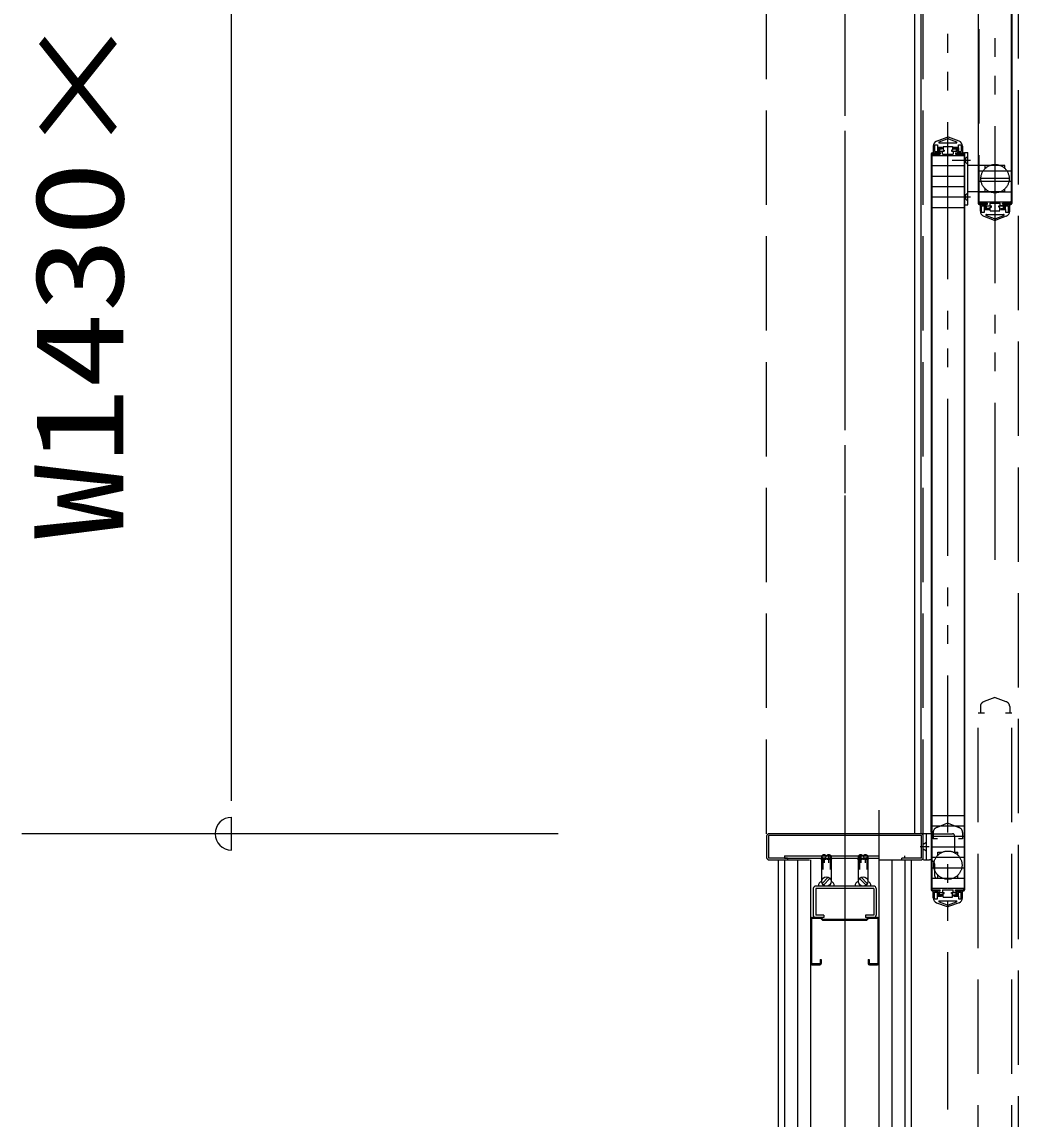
# Model space of a CAD drawing. Units: millimetres at full size. Extents: x -12803 to 120774, y -9413 to 101127.
# Drawn here: x 100289 to 101240, y 12549 to 13596 of the extents above; entities that cross this region are included whole.
import ezdxf
from ezdxf.enums import TextEntityAlignment as Align

# ---------------------------------------------------------------- set-up
doc = ezdxf.new("R2010")
doc.units = ezdxf.units.MM
doc.header["$LTSCALE"] = 30
for name, pattern in [('CHAIN2', [12, 9, -1, 1, -1]), ('DASHED3', [4, 3, -1]), ('DOUBLE_CHAIN1', [8.8, 5, -1, 0.6, -0.6, 0.6, -1])]:
    doc.linetypes.add(name, pattern=pattern)
doc.layers.add('0-0_NoName', color=7, linetype='Continuous')
for name, color, linetype, lineweight in [('1-3_AIHO15-壁開口寸法・コメント', 7, 'Continuous', 15), ('2-2_間仕切り芯', 7, 'DOUBLE_CHAIN1', 15), ('2-3_間仕切り', 7, 'Continuous', 15), ('2-A_建具', 7, 'Continuous', 15), ('3-2_AIHO08-壁芯', 7, 'CHAIN2', 15)]:
    doc.layers.add(name, color=color, linetype=linetype, lineweight=lineweight)
doc.styles.add('ＭＳ ゴシック', font='')
doc.styles.get('ＭＳ ゴシック').set_extended_font_data('MS Gothic')

# ---------------------------------------------------------------- blocks, each defined once
blk = doc.blocks.new('グループ部品-729')
at = {"layer": '1-3_AIHO15-壁開口寸法・コメント'}
for p, q in [((100488.91, 12852.66), (100488.91, 12883.91)), ((100488.91, 12805.79), (100488.91, 12837.04))]:
    blk.add_line(p, q, dxfattribs=at)
blk.add_arc((100488.91, 12821.41), 15.62, 90, 270, dxfattribs=at)
blk = doc.blocks.new('グループ部品-731')
at = {"layer": '1-3_AIHO15-壁開口寸法・コメント'}
for p, q in [((100488.91, 12883.91), (100488.91, 14188.91)), ((100800.86, 12821.41), (100288.91, 12821.41))]:
    blk.add_line(p, q, dxfattribs=at)
blk.add_blockref('グループ部品-729', (0, 0), dxfattribs=at)
at = {"layer": '1-3_AIHO15-壁開口寸法・コメント', "style": 'ＭＳ ゴシック', "width": 1.25}
blk.add_text('W1430×H2200', height=84.92, rotation=90, dxfattribs=at).set_placement((100411.28, 13102.05), align=Align.BOTTOM_LEFT)
blk = doc.blocks.new('グループ部品-732')
at = {"layer": '2-2_間仕切り芯'}
blk.add_line((101074.36, 20799.98), (101074.36, 11296.44), dxfattribs=at)
at = {"layer": '2-3_間仕切り'}
for p, q in [((101106.86, 12843.96), (101106.86, 11843.91)), ((101010.86, 12796.41), (101010.86, 11933.91)), ((101016.86, 12796.41), (101016.86, 11921.41)), ((101029.36, 12796.41), (101029.36, 11908.91)), ((101041.86, 12796.41), (101041.86, 11908.91)), ((101119.36, 12796.41), (101119.36, 12096.41)), ((101131.86, 12796.41), (101131.86, 12096.41)), ((101137.86, 12796.41), (101137.86, 12096.41))]:
    blk.add_line(p, q, dxfattribs=at)
at = {"layer": '2-A_建具', "linetype": 'DOUBLE_CHAIN1'}
for p, q in [((101217.86, 13082.56), (101217.86, 14301.41)), ((101172.86, 12558.41), (101172.86, 13771.7))]:
    blk.add_line(p, q, dxfattribs=at)
at = {"layer": '2-A_建具', "linetype": 'DASHED3'}
for p, q in [((100999.86, 12821.41), (100999.86, 14253.81)), ((101149.36, 12821.41), (101149.36, 14251.41)), ((101239.86, 14250.91), (101239.86, 12106.41)), ((101202.46, 13828.91), (101202.46, 13422.41)), ((101177.06, 13463.91), (101194.51, 13463.91)), ((101190.06, 13465.91), (101188.86, 13465.91)), ((101192.06, 13467.91), (101190.06, 13465.91)), ((101190.06, 13461.91), (101190.06, 13465.91)), ((101227.36, 13458.91), (101192.06, 13458.91)), ((101208.36, 13456), (101208.36, 13458.91)), ((101224.16, 13458.35), (101224.16, 13458.91)), ((101227.36, 13456), (101227.36, 13458.91)), ((101231.36, 13446.41), (101204.36, 13446.41)), ((101190.06, 13430.91), (101188.86, 13430.91)), ((101192.06, 13432.91), (101190.06, 13430.91)), ((101227.36, 13433.91), (101192.06, 13433.91)), ((101208.36, 13433.91), (101208.36, 13436.82)), ((101224.16, 13433.91), (101224.16, 13434.47)), ((101227.36, 13433.91), (101227.36, 13436.82)), ((101177.06, 13428.91), (101194.51, 13428.91)), ((101192.06, 13424.91), (101190.06, 13426.91)), ((101217.58, 12951.41), (101207.5, 12947.44)), ((101218.13, 12951.41), (101228.21, 12947.44)), ((101203.86, 12942.63), (101203.86, 12936.41)), ((101231.86, 12942.63), (101231.86, 12936.41)), ((101207.86, 12936.41), (101201.86, 12936.41)), ((101201.86, 12112.31), (101201.86, 12936.41)), ((101233.86, 12936.41), (101227.86, 12936.41)), ((101233.86, 12112.31), (101233.86, 12936.41)), ((101172.58, 12831.41), (101162.5, 12827.44)), ((101172.58, 12831.41), (101173.13, 12831.41)), ((101173.13, 12831.41), (101183.21, 12827.44)), ((101152.56, 12813.16), (101149.36, 12811.01)), ((101156.86, 12821.41), (101177.16, 12821.41)), ((101158.86, 12822.63), (101158.86, 12816.41)), ((101162.86, 12816.41), (101158.86, 12816.41)), ((101179.16, 12819.41), (101179.16, 12803.91)), ((101186.86, 12816.41), (101182.86, 12816.41)), ((101186.86, 12822.63), (101186.86, 12816.41)), ((101154.9, 12808.91), (101146.45, 12808.91)), ((101152.56, 12804.91), (101149.36, 12806.81)), ((101163.36, 12801), (101163.36, 12803.91)), ((101163.36, 12803.91), (101167.76, 12803.91)), ((101177.96, 12803.91), (101182.36, 12803.91)), ((101182.36, 12801), (101182.36, 12803.91)), ((101016.86, 12800.31), (101016.86, 12798.01)), ((101016.86, 12800.31), (101131.86, 12800.31)), ((101016.86, 12798.01), (101131.86, 12798.01)), ((101131.86, 12798.01), (101131.86, 12800.31)), ((101160.36, 12780.91), (101160.36, 12791.41)), ((101163.36, 12778.91), (101163.36, 12781.82)), ((101182.36, 12778.91), (101182.36, 12781.82)), ((101162.36, 12778.91), (101167.76, 12778.91)), ((101177.96, 12778.91), (101182.36, 12778.91))]:
    blk.add_line(p, q, dxfattribs=at)
at = {"layer": '2-A_建具'}
for p, q in [((101141.36, 12821.41), (101141.36, 14251.41)), ((101147.36, 12821.41), (101147.36, 14251.41)), ((101201.86, 14245.11), (101201.86, 13422.71)), ((101233.26, 14245.41), (101233.26, 13422.41)), ((101233.86, 14245.11), (101233.86, 13422.71)), ((101162.14, 13482.21), (101172.17, 13485.89)), ((101164.5, 13481.48), (101172.17, 13484.29)), ((101183.58, 13482.21), (101173.54, 13485.89)), ((101173.54, 13484.29), (101181.22, 13481.48)), ((101158.86, 13477.52), (101158.86, 13471.31)), ((101160.06, 13478.51), (101160.06, 13472.21)), ((101160.06, 13478.51), (101162.86, 13478.51)), ((101160.06, 13472.21), (101162.86, 13472.21)), ((101162.86, 13478.51), (101162.86, 13476.01)), ((101167.36, 13476.01), (101162.86, 13476.01)), ((101162.86, 13475.91), (101162.86, 13472.24)), ((101162.86, 13475.91), (101166.86, 13475.91)), ((101162.86, 13472.21), (101162.86, 13471.01)), ((101163.86, 13474.91), (101166.86, 13474.91)), ((101163.86, 13474.91), (101163.86, 13472.41)), ((101163.86, 13472.41), (101167.86, 13472.41)), ((101164.67, 13480.51), (101181.04, 13480.51)), ((101164.86, 13474.31), (101164.86, 13473.01)), ((101167.36, 13474.81), (101165.36, 13474.81)), ((101165.36, 13472.51), (101169.36, 13472.51)), ((101166.86, 13475.91), (101166.86, 13474.91)), ((101167.36, 13476.01), (101167.36, 13474.81)), ((101167.86, 13469.91), (101167.86, 13472.41)), ((101168.36, 13477.01), (101168.36, 13473.51)), ((101168.36, 13477.01), (101177.36, 13477.01)), ((101168.36, 13473.51), (101169.36, 13473.51)), ((101169.36, 13473.51), (101169.36, 13472.51)), ((101176.36, 13473.51), (101176.36, 13472.51)), ((101177.36, 13473.51), (101176.36, 13473.51)), ((101176.36, 13472.51), (101180.36, 13472.51)), ((101177.36, 13477.01), (101177.36, 13473.51)), ((101177.86, 13472.41), (101177.86, 13469.91)), ((101181.86, 13472.41), (101177.86, 13472.41)), ((101178.36, 13476.01), (101178.36, 13474.81)), ((101182.86, 13476.01), (101178.36, 13476.01)), ((101178.36, 13474.81), (101180.36, 13474.81)), ((101178.86, 13475.91), (101182.86, 13475.91)), ((101180.86, 13474.31), (101180.86, 13473.01)), ((101181.86, 13474.91), (101181.86, 13472.41)), ((101182.86, 13476.01), (101182.86, 13478.51)), ((101182.86, 13478.51), (101185.66, 13478.51)), ((101182.86, 13475.91), (101182.86, 13472.24)), ((101182.86, 13472.21), (101185.66, 13472.21)), ((101182.86, 13472.21), (101182.86, 13471.01)), ((101185.66, 13478.51), (101185.66, 13472.21)), ((101186.86, 13477.52), (101186.86, 13471.31)), ((101156.86, 13470.11), (101156.86, 12767.71)), ((101157.46, 13470.41), (101164.36, 13470.41)), ((101157.46, 13470.41), (101157.46, 12767.41)), ((101157.61, 13469.41), (101157.61, 13468.91)), ((101157.76, 13471.01), (101164.36, 13471.01)), ((101158.11, 13469.91), (101165.61, 13469.91)), ((101158.11, 13468.41), (101172.56, 13468.41)), ((101163.68, 13471.26), (101165.61, 13470.91)), ((101164.36, 13471.01), (101164.36, 13470.41)), ((101165.61, 13470.91), (101165.61, 13469.91)), ((101167.86, 13469.91), (101177.86, 13469.91)), ((101172.86, 13468.71), (101172.56, 13468.41)), ((101173.16, 13468.41), (101172.86, 13468.71)), ((101173.16, 13468.41), (101187.61, 13468.41)), ((101180.11, 13470.91), (101182.04, 13471.26)), ((101180.11, 13470.91), (101180.11, 13469.91)), ((101180.11, 13469.91), (101187.61, 13469.91)), ((101181.36, 13471.01), (101181.36, 13470.41)), ((101181.36, 13471.01), (101187.96, 13471.01)), ((101181.36, 13470.41), (101188.26, 13470.41)), ((101188.11, 13469.41), (101188.11, 13468.91)), ((101188.26, 13470.41), (101188.26, 12767.41)), ((101188.86, 13471.41), (101188.86, 13421.41)), ((101188.86, 13471.41), (101192.06, 13471.41)), ((101188.86, 13470.11), (101188.86, 12767.71)), ((101192.06, 13421.41), (101192.06, 13471.41)), ((101157.46, 13458.91), (101188.26, 13458.91)), ((101202.46, 13453.91), (101233.26, 13453.91)), ((101157.46, 13448.91), (101188.26, 13448.91)), ((101202.46, 13443.91), (101233.26, 13443.91)), ((101157.46, 13438.91), (101188.26, 13438.91)), ((101190.06, 13426.91), (101190.06, 13430.91)), ((101202.46, 13433.91), (101233.26, 13433.91)), ((101157.46, 13428.91), (101188.26, 13428.91)), ((101190.06, 13426.91), (101188.86, 13426.91)), ((101188.86, 13421.41), (101192.06, 13421.41)), ((101202.46, 13422.41), (101209.36, 13422.41)), ((101202.61, 13423.41), (101202.61, 13423.91)), ((101202.76, 13421.81), (101209.36, 13421.81)), ((101203.11, 13424.41), (101217.56, 13424.41)), ((101203.11, 13422.91), (101210.61, 13422.91)), ((101203.86, 13415.3), (101203.86, 13421.51)), ((101205.06, 13420.61), (101207.86, 13420.61)), ((101205.06, 13414.31), (101205.06, 13420.61)), ((101207.86, 13420.61), (101207.86, 13421.81)), ((101207.86, 13416.91), (101207.86, 13420.58)), ((101208.68, 13421.56), (101210.61, 13421.91)), ((101208.86, 13417.91), (101208.86, 13420.41)), ((101208.86, 13420.41), (101212.86, 13420.41)), ((101209.36, 13421.81), (101209.36, 13422.41)), ((101209.86, 13418.51), (101209.86, 13419.81)), ((101210.36, 13420.31), (101214.36, 13420.31)), ((101210.61, 13421.91), (101210.61, 13422.91)), ((101212.86, 13422.91), (101212.86, 13420.41)), ((101212.86, 13422.91), (101222.86, 13422.91)), ((101214.36, 13419.31), (101214.36, 13420.31)), ((101217.86, 13424.11), (101217.56, 13424.41)), ((101218.16, 13424.41), (101217.86, 13424.11)), ((101218.16, 13424.41), (101232.61, 13424.41)), ((101221.36, 13419.31), (101221.36, 13420.31)), ((101221.36, 13420.31), (101225.36, 13420.31)), ((101222.86, 13420.41), (101222.86, 13422.91)), ((101226.86, 13420.41), (101222.86, 13420.41)), ((101225.11, 13421.91), (101225.11, 13422.91)), ((101225.11, 13422.91), (101232.61, 13422.91)), ((101225.11, 13421.91), (101227.04, 13421.56)), ((101225.86, 13418.51), (101225.86, 13419.81)), ((101226.36, 13421.81), (101232.96, 13421.81)), ((101226.86, 13417.91), (101226.86, 13420.41)), ((101227.86, 13420.61), (101227.86, 13421.81)), ((101227.86, 13420.61), (101230.66, 13420.61)), ((101227.86, 13416.91), (101227.86, 13420.58)), ((101230.66, 13414.31), (101230.66, 13420.61)), ((101231.86, 13415.3), (101231.86, 13421.51)), ((101233.11, 13423.41), (101233.11, 13423.91)), ((101157.46, 13418.91), (101188.26, 13418.91)), ((101205.06, 13414.31), (101207.86, 13414.31)), ((101207.14, 13410.61), (101217.17, 13406.93)), ((101207.86, 13416.91), (101211.86, 13416.91)), ((101212.36, 13416.81), (101207.86, 13416.81)), ((101207.86, 13414.31), (101207.86, 13416.81)), ((101208.86, 13417.91), (101211.86, 13417.91)), ((101209.5, 13411.34), (101217.17, 13408.53)), ((101209.67, 13412.31), (101226.04, 13412.31)), ((101212.36, 13418.01), (101210.36, 13418.01)), ((101211.86, 13416.91), (101211.86, 13417.91)), ((101212.36, 13416.81), (101212.36, 13418.01)), ((101213.36, 13415.81), (101213.36, 13419.31)), ((101213.36, 13419.31), (101214.36, 13419.31)), ((101213.36, 13415.81), (101222.36, 13415.81)), ((101218.54, 13408.53), (101226.22, 13411.34)), ((101228.58, 13410.61), (101218.54, 13406.93)), ((101222.36, 13419.31), (101221.36, 13419.31)), ((101222.36, 13415.81), (101222.36, 13419.31)), ((101223.36, 13416.81), (101223.36, 13418.01)), ((101223.36, 13418.01), (101225.36, 13418.01)), ((101227.86, 13416.81), (101223.36, 13416.81)), ((101223.86, 13416.91), (101227.86, 13416.91)), ((101227.86, 13416.81), (101227.86, 13414.31)), ((101227.86, 13414.31), (101230.66, 13414.31)), ((101217.58, 12951.41), (101218.13, 12951.41)), ((101156.86, 12823.01), (101156.86, 12872.41)), ((101188.86, 12823.01), (101188.86, 12872.41)), ((101157.46, 12838.91), (101188.26, 12838.91)), ((101157.46, 12828.91), (101188.26, 12828.91)), ((100999.86, 12819.01), (100999.86, 12798.81)), ((101147.76, 12819.81), (101001.46, 12819.81)), ((101001.46, 12819.81), (101001.46, 12798.01)), ((101146.96, 12821.41), (101002.26, 12821.41)), ((101156.86, 12821.41), (101090.86, 12821.41)), ((101147.76, 12798.01), (101147.76, 12819.81)), ((101149.36, 12796.61), (101149.36, 12821.41)), ((101149.36, 12798.81), (101149.36, 12819.01)), ((101152.56, 12796.41), (101152.56, 12821.41)), ((101157.46, 12818.91), (101188.26, 12818.91)), ((101157.46, 12808.91), (101188.26, 12808.91)), ((101019.86, 12798.01), (101001.46, 12798.01)), ((101002.26, 12796.41), (101040.86, 12796.41)), ((101019.86, 12798.01), (101019.86, 12796.41)), ((101052.36, 12799.91), (101052.36, 12775.91)), ((101053.36, 12798.76), (101053.36, 12787.21)), ((101054.86, 12798.42), (101054.86, 12793.65)), ((101058.86, 12801.4), (101058.86, 12793.65)), ((101060.36, 12801.07), (101060.36, 12787.21)), ((101061.36, 12799.91), (101061.36, 12775.91)), ((101087.36, 12799.91), (101087.36, 12775.91)), ((101088.36, 12801.07), (101088.36, 12787.21)), ((101089.86, 12801.4), (101089.86, 12793.65)), ((101093.86, 12798.42), (101093.86, 12793.65)), ((101095.36, 12798.76), (101095.36, 12787.21)), ((101096.36, 12799.91), (101096.36, 12775.91)), ((101107.86, 12796.41), (101146.96, 12796.41)), ((101128.86, 12796.41), (101128.86, 12798.01)), ((101147.76, 12798.01), (101128.86, 12798.01)), ((101149.56, 12796.41), (101155.36, 12796.41)), ((101157.46, 12798.91), (101188.26, 12798.91)), ((101157.46, 12788.91), (101188.26, 12788.91)), ((101101.96, 12771.41), (101046.76, 12771.41)), ((101052.76, 12774.04), (101058.72, 12780.01)), ((101053.99, 12772.44), (101060.32, 12778.78)), ((101094.72, 12772.44), (101088.39, 12778.78)), ((101095.95, 12774.04), (101089.99, 12780.01)), ((101157.46, 12778.91), (101188.26, 12778.91)), ((101044.36, 12769.01), (101044.36, 12743.81)), ((101046.66, 12769.11), (101046.66, 12743.71)), ((101102.06, 12769.11), (101046.66, 12769.11)), ((101102.06, 12769.11), (101102.06, 12743.71)), ((101104.36, 12769.01), (101104.36, 12743.81)), ((101157.46, 12767.41), (101164.36, 12767.41)), ((101157.61, 12768.41), (101157.61, 12768.91)), ((101157.76, 12766.81), (101164.36, 12766.81)), ((101158.11, 12769.41), (101172.56, 12769.41)), ((101158.11, 12767.91), (101165.61, 12767.91)), ((101158.86, 12760.3), (101158.86, 12766.51)), ((101160.06, 12765.61), (101162.86, 12765.61)), ((101160.06, 12759.31), (101160.06, 12765.61)), ((101162.86, 12765.61), (101162.86, 12766.81)), ((101162.86, 12761.91), (101162.86, 12765.58)), ((101162.86, 12761.91), (101166.86, 12761.91)), ((101167.36, 12761.81), (101162.86, 12761.81)), ((101162.86, 12759.31), (101162.86, 12761.81)), ((101163.68, 12766.56), (101165.61, 12766.91)), ((101163.86, 12762.91), (101163.86, 12765.41)), ((101163.86, 12765.41), (101167.86, 12765.41)), ((101163.86, 12762.91), (101166.86, 12762.91)), ((101164.36, 12766.81), (101164.36, 12767.41)), ((101164.86, 12763.51), (101164.86, 12764.81)), ((101165.36, 12765.31), (101169.36, 12765.31)), ((101167.36, 12763.01), (101165.36, 12763.01)), ((101165.61, 12766.91), (101165.61, 12767.91)), ((101166.86, 12761.91), (101166.86, 12762.91)), ((101167.36, 12761.81), (101167.36, 12763.01)), ((101167.86, 12767.91), (101167.86, 12765.41)), ((101167.86, 12767.91), (101177.86, 12767.91)), ((101168.36, 12760.81), (101168.36, 12764.31)), ((101168.36, 12764.31), (101169.36, 12764.31)), ((101168.36, 12760.81), (101177.36, 12760.81)), ((101169.36, 12764.31), (101169.36, 12765.31)), ((101172.86, 12769.11), (101172.56, 12769.41)), ((101173.16, 12769.41), (101172.86, 12769.11)), ((101173.16, 12769.41), (101187.61, 12769.41)), ((101176.36, 12764.31), (101176.36, 12765.31)), ((101176.36, 12765.31), (101180.36, 12765.31)), ((101177.36, 12764.31), (101176.36, 12764.31)), ((101177.36, 12760.81), (101177.36, 12764.31)), ((101177.86, 12765.41), (101177.86, 12767.91)), ((101181.86, 12765.41), (101177.86, 12765.41)), ((101178.36, 12761.81), (101178.36, 12763.01)), ((101178.36, 12763.01), (101180.36, 12763.01)), ((101182.86, 12761.81), (101178.36, 12761.81)), ((101178.86, 12761.91), (101182.86, 12761.91)), ((101180.11, 12766.91), (101180.11, 12767.91)), ((101180.11, 12767.91), (101187.61, 12767.91)), ((101180.11, 12766.91), (101182.04, 12766.56)), ((101180.86, 12763.51), (101180.86, 12764.81)), ((101181.36, 12766.81), (101187.96, 12766.81)), ((101181.86, 12762.91), (101181.86, 12765.41)), ((101182.86, 12765.61), (101182.86, 12766.81)), ((101182.86, 12765.61), (101185.66, 12765.61)), ((101182.86, 12761.91), (101182.86, 12765.58)), ((101182.86, 12761.81), (101182.86, 12759.31)), ((101185.66, 12759.31), (101185.66, 12765.61)), ((101186.86, 12760.3), (101186.86, 12766.51)), ((101188.11, 12768.41), (101188.11, 12768.91)), ((101160.06, 12759.31), (101162.86, 12759.31)), ((101162.14, 12755.61), (101172.17, 12751.93)), ((101164.5, 12756.34), (101172.17, 12753.53)), ((101164.67, 12757.31), (101181.04, 12757.31)), ((101173.54, 12753.53), (101181.22, 12756.34)), ((101183.58, 12755.61), (101173.54, 12751.93)), ((101182.86, 12759.31), (101185.66, 12759.31)), ((101041.86, 12740.21), (101041.86, 12697.61)), ((101042.66, 12740.61), (101042.66, 12697.21)), ((101051.52, 12740.61), (101042.66, 12740.61)), ((101054.36, 12741.41), (101043.06, 12741.41)), ((101054.36, 12743.71), (101046.66, 12743.71)), ((101051.52, 12740.61), (101053.52, 12738.61)), ((101052.21, 12741.06), (101053.86, 12739.41)), ((101094.86, 12739.41), (101053.86, 12739.41)), ((101054.36, 12743.71), (101054.36, 12741.41)), ((101094.36, 12743.71), (101094.36, 12741.41)), ((101102.06, 12743.71), (101094.36, 12743.71)), ((101105.66, 12741.41), (101094.36, 12741.41)), ((101094.86, 12739.41), (101096.5, 12741.06)), ((101095.19, 12738.61), (101097.19, 12740.61)), ((101106.06, 12740.61), (101097.19, 12740.61)), ((101106.06, 12740.61), (101106.06, 12697.21)), ((101106.86, 12740.21), (101106.86, 12697.61)), ((101095.19, 12738.61), (101053.52, 12738.61)), ((101051.06, 12697.21), (101042.66, 12697.21)), ((101051.06, 12701.41), (101051.06, 12697.21)), ((101051.06, 12701.41), (101051.86, 12701.41)), ((101051.86, 12701.41), (101051.86, 12697.61)), ((101096.86, 12701.41), (101096.86, 12697.61)), ((101096.86, 12701.41), (101097.66, 12701.41)), ((101097.66, 12701.41), (101097.66, 12697.21)), ((101106.06, 12697.21), (101097.66, 12697.21)), ((101043.06, 12696.41), (101050.66, 12696.41)), ((101098.06, 12696.41), (101105.66, 12696.41))]:
    blk.add_line(p, q, dxfattribs=at)
for points in [[(101178.86, 13475.91), (101178.86, 13474.91), (101181.86, 13474.91)], [(101226.36, 13421.81), (101226.36, 13422.41), (101233.26, 13422.41)], [(101223.86, 13416.91), (101223.86, 13417.91), (101226.86, 13417.91)], [(101178.86, 12761.91), (101178.86, 12762.91), (101181.86, 12762.91)], [(101181.36, 12766.81), (101181.36, 12767.41), (101188.26, 12767.41)]]:
    blk.add_lwpolyline(points, dxfattribs=at)
at = {"layer": '2-A_建具', "linetype": 'DASHED3'}
blk.add_lwpolyline([(101192.06, 13459.91), (101190.06, 13461.91), (101188.86, 13461.91)], dxfattribs=at)
for centre in [(101217.86, 13446.41), (101172.86, 12791.41)]:
    blk.add_circle(centre, 13.5, dxfattribs=at)
at = {"layer": '2-A_建具'}
for centre in [(101056.86, 12775.91), (101091.86, 12775.91)]:
    blk.add_circle(centre, 4.5, dxfattribs=at)
for centre, radius, start, end in [((101163.86, 13477.52), 5, 110.12444, 180), ((101172.86, 13484.01), 2, 69.87556, 110.12444), ((101172.86, 13482.41), 2, 69.87556, 110.12444), ((101181.86, 13477.52), 5, 0, 69.87556), ((101163.86, 13472.24), 1, 180, 259.69515), ((101164.67, 13481.01), 0.5, 110.12444, 270), ((101165.36, 13474.31), 0.5, 90, 180), ((101165.36, 13473.01), 0.5, 180, 270), ((101180.36, 13474.31), 0.5, 0, 90), ((101180.36, 13473.01), 0.5, 270, 0), ((101181.04, 13481.01), 0.5, 270, 69.87556), ((101181.86, 13472.24), 1, 280.30485, 0), ((101157.76, 13470.11), 0.9, 90, 180), ((101158.11, 13469.41), 0.5, 90, 180), ((101158.11, 13468.91), 0.5, 180, 270), ((101159.16, 13471.31), 0.3, 180, 270), ((101186.56, 13471.31), 0.3, 270, 0), ((101187.61, 13469.41), 0.5, 0, 90), ((101187.61, 13468.91), 0.5, 270, 0), ((101187.96, 13470.11), 0.9, 0, 90), ((101202.76, 13422.71), 0.9, 180, 270), ((101203.11, 13423.91), 0.5, 90, 180), ((101203.11, 13423.41), 0.5, 180, 270), ((101204.16, 13421.51), 0.3, 90, 180), ((101208.86, 13420.58), 1, 100.30485, 180), ((101210.36, 13419.81), 0.5, 90, 180), ((101225.36, 13419.81), 0.5, 0, 90), ((101226.86, 13420.58), 1, 0, 79.69515), ((101231.56, 13421.51), 0.3, 0, 90), ((101232.61, 13423.91), 0.5, 0, 90), ((101232.61, 13423.41), 0.5, 270, 0), ((101232.96, 13422.71), 0.9, 270, 0), ((101208.86, 13415.3), 5, 180, 249.87556), ((101209.67, 13411.81), 0.5, 90, 249.87556), ((101210.36, 13418.51), 0.5, 180, 270), ((101225.36, 13418.51), 0.5, 270, 0), ((101226.04, 13411.81), 0.5, 290.12444, 90), ((101226.86, 13415.3), 5, 290.12444, 0), ((101217.86, 13410.41), 2, 249.87556, 290.12444), ((101217.86, 13408.81), 2, 249.87556, 290.12444), ((101002.26, 12819.01), 2.4, 90, 180), ((101146.96, 12819.01), 2.4, 0, 90), ((101002.26, 12798.81), 2.4, 180, 270), ((101052.36, 12798.01), 1, 180, 334.15807), ((101054.61, 12798.97), 2.44, 22.61986, 157.38014), ((101054.61, 12800.85), 2.44, 202.61986, 337.38014), ((101054.16, 12798.01), 1, 180, 334.15807), ((101055.96, 12798.01), 1, 180, 334.15807), ((101057.76, 12798.01), 1, 180, 334.15807), ((101059.11, 12798.97), 2.44, 22.61986, 157.38014), ((101059.56, 12798.01), 1, 180, 334.15807), ((101061.36, 12798.01), 1, 180, 0), ((101087.36, 12798.01), 1, 180, 0), ((101089.61, 12798.97), 2.44, 22.61986, 157.38014), ((101089.16, 12798.01), 1, 205.84193, 0), ((101090.96, 12798.01), 1, 205.84193, 0), ((101094.11, 12798.97), 2.44, 22.61986, 157.38014), ((101094.11, 12800.85), 2.44, 202.61986, 337.38014), ((101092.76, 12798.01), 1, 205.84193, 0), ((101094.56, 12798.01), 1, 205.84193, 0), ((101096.36, 12798.01), 1, 205.84193, 0), ((101146.96, 12798.81), 2.4, 270, 0), ((101155.36, 12791.41), 5, 72.5424, 90), ((101046.76, 12769.01), 2.4, 90, 180), ((101053.4, 12771.98), 4.02, 104.9838, 188.17994), ((101060.32, 12771.98), 4.02, 351.82006, 75.0162), ((101088.4, 12771.98), 4.02, 104.9838, 188.17994), ((101095.32, 12771.98), 4.02, 351.82006, 75.0162), ((101101.96, 12769.01), 2.4, 0, 90), ((101157.76, 12767.71), 0.9, 180, 270), ((101158.11, 12768.91), 0.5, 90, 180), ((101158.11, 12768.41), 0.5, 180, 270), ((101159.16, 12766.51), 0.3, 90, 180), ((101163.86, 12760.3), 5, 180, 249.87556), ((101163.86, 12765.58), 1, 100.30485, 180), ((101165.36, 12764.81), 0.5, 90, 180), ((101165.36, 12763.51), 0.5, 180, 270), ((101180.36, 12764.81), 0.5, 0, 90), ((101180.36, 12763.51), 0.5, 270, 0), ((101181.86, 12765.58), 1, 0, 79.69515), ((101181.86, 12760.3), 5, 290.12444, 0), ((101186.56, 12766.51), 0.3, 0, 90), ((101187.61, 12768.91), 0.5, 0, 90), ((101187.61, 12768.41), 0.5, 270, 0), ((101187.96, 12767.71), 0.9, 270, 0), ((101164.67, 12756.81), 0.5, 90, 249.87556), ((101172.86, 12755.41), 2, 249.87556, 290.12444), ((101172.86, 12753.81), 2, 249.87556, 290.12444), ((101181.04, 12756.81), 0.5, 290.12444, 90), ((101043.06, 12740.21), 1.2, 90, 180), ((101046.76, 12743.81), 2.4, 180, 270), ((101051.36, 12740.21), 1.2, 45, 90), ((101097.35, 12740.21), 1.2, 90, 135), ((101101.96, 12743.81), 2.4, 270, 0), ((101105.66, 12740.21), 1.2, 0, 90), ((101043.06, 12697.61), 1.2, 180, 270), ((101050.66, 12697.61), 1.2, 270, 0), ((101098.06, 12697.61), 1.2, 180, 270), ((101105.66, 12697.61), 1.2, 270, 0)]:
    blk.add_arc(centre, radius, start, end, dxfattribs=at)
at = {"layer": '2-A_建具', "linetype": 'DASHED3'}
for centre, radius, start, end in [((101208.86, 12942.63), 5, 105.75454, 180), ((101226.86, 12942.63), 5, 0, 74.24546), ((101163.86, 12822.63), 5, 105.75454, 180), ((101181.86, 12822.63), 5, 0, 74.24546), ((101177.16, 12819.41), 2, 0, 90), ((101155.36, 12791.41), 5, 0, 72.5424), ((101162.36, 12780.91), 2, 180, 270)]:
    blk.add_arc(centre, radius, start, end, dxfattribs=at)
at = {"layer": '3-2_AIHO08-壁芯'}
blk.add_line((101074.36, 19596.41), (101074.36, 11946.41), dxfattribs=at)
at = {"layer": '1-3_AIHO15-壁開口寸法・コメント'}
blk.add_blockref('グループ部品-731', (0, 0), dxfattribs=at)
blk = doc.blocks.new('グループ部品-760')
at = {"layer": '1-3_AIHO15-壁開口寸法・コメント'}
for p, q in [((100488.91, 12852.66), (100488.91, 12883.91)), ((100488.91, 12805.79), (100488.91, 12837.04))]:
    blk.add_line(p, q, dxfattribs=at)
blk.add_arc((100488.91, 12821.41), 15.62, 90, 270, dxfattribs=at)
blk = doc.blocks.new('グループ部品-762')
at = {"layer": '1-3_AIHO15-壁開口寸法・コメント'}
for p, q in [((100488.91, 12883.91), (100488.91, 14188.91)), ((100800.86, 12821.41), (100288.91, 12821.41))]:
    blk.add_line(p, q, dxfattribs=at)
blk.add_blockref('グループ部品-760', (0, 0), dxfattribs=at)
at = {"layer": '1-3_AIHO15-壁開口寸法・コメント', "style": 'ＭＳ ゴシック', "width": 1.25}
blk.add_text('W1430×H2200', height=84.92, rotation=90, dxfattribs=at).set_placement((100411.28, 13102.05), align=Align.BOTTOM_LEFT)
blk = doc.blocks.new('グループ部品-763')
at = {"layer": '2-A_建具', "linetype": 'DOUBLE_CHAIN1'}
for p, q in [((101217.86, 13082.56), (101217.86, 14301.41)), ((101172.86, 12558.41), (101172.86, 13771.7))]:
    blk.add_line(p, q, dxfattribs=at)
at = {"layer": '2-A_建具', "linetype": 'DASHED3'}
for p, q in [((100999.86, 12821.41), (100999.86, 14253.81)), ((101149.36, 12821.41), (101149.36, 14251.41)), ((101239.86, 14250.91), (101239.86, 12106.41)), ((101202.46, 13828.91), (101202.46, 13422.41)), ((101177.06, 13463.91), (101194.51, 13463.91)), ((101190.06, 13465.91), (101188.86, 13465.91)), ((101192.06, 13467.91), (101190.06, 13465.91)), ((101190.06, 13461.91), (101190.06, 13465.91)), ((101227.36, 13458.91), (101192.06, 13458.91)), ((101208.36, 13456), (101208.36, 13458.91)), ((101224.16, 13458.35), (101224.16, 13458.91)), ((101227.36, 13456), (101227.36, 13458.91)), ((101231.36, 13446.41), (101204.36, 13446.41)), ((101190.06, 13430.91), (101188.86, 13430.91)), ((101192.06, 13432.91), (101190.06, 13430.91)), ((101227.36, 13433.91), (101192.06, 13433.91)), ((101208.36, 13433.91), (101208.36, 13436.82)), ((101224.16, 13433.91), (101224.16, 13434.47)), ((101227.36, 13433.91), (101227.36, 13436.82)), ((101177.06, 13428.91), (101194.51, 13428.91)), ((101192.06, 13424.91), (101190.06, 13426.91)), ((101217.58, 12951.41), (101207.5, 12947.44)), ((101218.13, 12951.41), (101228.21, 12947.44)), ((101203.86, 12942.63), (101203.86, 12936.41)), ((101231.86, 12942.63), (101231.86, 12936.41)), ((101207.86, 12936.41), (101201.86, 12936.41)), ((101201.86, 12112.31), (101201.86, 12936.41)), ((101233.86, 12936.41), (101227.86, 12936.41)), ((101233.86, 12112.31), (101233.86, 12936.41)), ((101172.58, 12831.41), (101162.5, 12827.44)), ((101172.58, 12831.41), (101173.13, 12831.41)), ((101173.13, 12831.41), (101183.21, 12827.44)), ((101152.56, 12813.16), (101149.36, 12811.01)), ((101156.86, 12821.41), (101177.16, 12821.41)), ((101158.86, 12822.63), (101158.86, 12816.41)), ((101162.86, 12816.41), (101158.86, 12816.41)), ((101179.16, 12819.41), (101179.16, 12803.91)), ((101186.86, 12816.41), (101182.86, 12816.41)), ((101186.86, 12822.63), (101186.86, 12816.41)), ((101154.9, 12808.91), (101146.45, 12808.91)), ((101152.56, 12804.91), (101149.36, 12806.81)), ((101163.36, 12801), (101163.36, 12803.91)), ((101163.36, 12803.91), (101167.76, 12803.91)), ((101177.96, 12803.91), (101182.36, 12803.91)), ((101182.36, 12801), (101182.36, 12803.91)), ((101016.86, 12800.31), (101016.86, 12798.01)), ((101016.86, 12800.31), (101131.86, 12800.31)), ((101016.86, 12798.01), (101131.86, 12798.01)), ((101131.86, 12798.01), (101131.86, 12800.31)), ((101160.36, 12780.91), (101160.36, 12791.41)), ((101163.36, 12778.91), (101163.36, 12781.82)), ((101182.36, 12778.91), (101182.36, 12781.82)), ((101162.36, 12778.91), (101167.76, 12778.91)), ((101177.96, 12778.91), (101182.36, 12778.91))]:
    blk.add_line(p, q, dxfattribs=at)
at = {"layer": '2-A_建具'}
for p, q in [((101141.36, 12821.41), (101141.36, 14251.41)), ((101147.36, 12821.41), (101147.36, 14251.41)), ((101201.86, 14245.11), (101201.86, 13422.71)), ((101233.26, 14245.41), (101233.26, 13422.41)), ((101233.86, 14245.11), (101233.86, 13422.71)), ((101162.14, 13482.21), (101172.17, 13485.89)), ((101164.5, 13481.48), (101172.17, 13484.29)), ((101183.58, 13482.21), (101173.54, 13485.89)), ((101173.54, 13484.29), (101181.22, 13481.48)), ((101158.86, 13477.52), (101158.86, 13471.31)), ((101160.06, 13478.51), (101160.06, 13472.21)), ((101160.06, 13478.51), (101162.86, 13478.51)), ((101160.06, 13472.21), (101162.86, 13472.21)), ((101162.86, 13478.51), (101162.86, 13476.01)), ((101167.36, 13476.01), (101162.86, 13476.01)), ((101162.86, 13475.91), (101162.86, 13472.24)), ((101162.86, 13475.91), (101166.86, 13475.91)), ((101162.86, 13472.21), (101162.86, 13471.01)), ((101163.86, 13474.91), (101166.86, 13474.91)), ((101163.86, 13474.91), (101163.86, 13472.41)), ((101163.86, 13472.41), (101167.86, 13472.41)), ((101164.67, 13480.51), (101181.04, 13480.51)), ((101164.86, 13474.31), (101164.86, 13473.01)), ((101167.36, 13474.81), (101165.36, 13474.81)), ((101165.36, 13472.51), (101169.36, 13472.51)), ((101166.86, 13475.91), (101166.86, 13474.91)), ((101167.36, 13476.01), (101167.36, 13474.81)), ((101167.86, 13469.91), (101167.86, 13472.41)), ((101168.36, 13477.01), (101168.36, 13473.51)), ((101168.36, 13477.01), (101177.36, 13477.01)), ((101168.36, 13473.51), (101169.36, 13473.51)), ((101169.36, 13473.51), (101169.36, 13472.51)), ((101176.36, 13473.51), (101176.36, 13472.51)), ((101177.36, 13473.51), (101176.36, 13473.51)), ((101176.36, 13472.51), (101180.36, 13472.51)), ((101177.36, 13477.01), (101177.36, 13473.51)), ((101177.86, 13472.41), (101177.86, 13469.91)), ((101181.86, 13472.41), (101177.86, 13472.41)), ((101178.36, 13476.01), (101178.36, 13474.81)), ((101182.86, 13476.01), (101178.36, 13476.01)), ((101178.36, 13474.81), (101180.36, 13474.81)), ((101178.86, 13475.91), (101182.86, 13475.91)), ((101180.86, 13474.31), (101180.86, 13473.01)), ((101181.86, 13474.91), (101181.86, 13472.41)), ((101182.86, 13476.01), (101182.86, 13478.51)), ((101182.86, 13478.51), (101185.66, 13478.51)), ((101182.86, 13475.91), (101182.86, 13472.24)), ((101182.86, 13472.21), (101185.66, 13472.21)), ((101182.86, 13472.21), (101182.86, 13471.01)), ((101185.66, 13478.51), (101185.66, 13472.21)), ((101186.86, 13477.52), (101186.86, 13471.31)), ((101156.86, 13470.11), (101156.86, 12767.71)), ((101157.46, 13470.41), (101164.36, 13470.41)), ((101157.46, 13470.41), (101157.46, 12767.41)), ((101157.61, 13469.41), (101157.61, 13468.91)), ((101157.76, 13471.01), (101164.36, 13471.01)), ((101158.11, 13469.91), (101165.61, 13469.91)), ((101158.11, 13468.41), (101172.56, 13468.41)), ((101163.68, 13471.26), (101165.61, 13470.91)), ((101164.36, 13471.01), (101164.36, 13470.41)), ((101165.61, 13470.91), (101165.61, 13469.91)), ((101167.86, 13469.91), (101177.86, 13469.91)), ((101172.86, 13468.71), (101172.56, 13468.41)), ((101173.16, 13468.41), (101172.86, 13468.71)), ((101173.16, 13468.41), (101187.61, 13468.41)), ((101180.11, 13470.91), (101182.04, 13471.26)), ((101180.11, 13470.91), (101180.11, 13469.91)), ((101180.11, 13469.91), (101187.61, 13469.91)), ((101181.36, 13471.01), (101181.36, 13470.41)), ((101181.36, 13471.01), (101187.96, 13471.01)), ((101181.36, 13470.41), (101188.26, 13470.41)), ((101188.11, 13469.41), (101188.11, 13468.91)), ((101188.26, 13470.41), (101188.26, 12767.41)), ((101188.86, 13471.41), (101188.86, 13421.41)), ((101188.86, 13471.41), (101192.06, 13471.41)), ((101188.86, 13470.11), (101188.86, 12767.71)), ((101192.06, 13421.41), (101192.06, 13471.41)), ((101157.46, 13458.91), (101188.26, 13458.91)), ((101202.46, 13453.91), (101233.26, 13453.91)), ((101157.46, 13448.91), (101188.26, 13448.91)), ((101202.46, 13443.91), (101233.26, 13443.91)), ((101157.46, 13438.91), (101188.26, 13438.91)), ((101190.06, 13426.91), (101190.06, 13430.91)), ((101202.46, 13433.91), (101233.26, 13433.91)), ((101157.46, 13428.91), (101188.26, 13428.91)), ((101190.06, 13426.91), (101188.86, 13426.91)), ((101188.86, 13421.41), (101192.06, 13421.41)), ((101202.46, 13422.41), (101209.36, 13422.41)), ((101202.61, 13423.41), (101202.61, 13423.91)), ((101202.76, 13421.81), (101209.36, 13421.81)), ((101203.11, 13424.41), (101217.56, 13424.41)), ((101203.11, 13422.91), (101210.61, 13422.91)), ((101203.86, 13415.3), (101203.86, 13421.51)), ((101205.06, 13420.61), (101207.86, 13420.61)), ((101205.06, 13414.31), (101205.06, 13420.61)), ((101207.86, 13420.61), (101207.86, 13421.81)), ((101207.86, 13416.91), (101207.86, 13420.58)), ((101208.68, 13421.56), (101210.61, 13421.91)), ((101208.86, 13417.91), (101208.86, 13420.41)), ((101208.86, 13420.41), (101212.86, 13420.41)), ((101209.36, 13421.81), (101209.36, 13422.41)), ((101209.86, 13418.51), (101209.86, 13419.81)), ((101210.36, 13420.31), (101214.36, 13420.31)), ((101210.61, 13421.91), (101210.61, 13422.91)), ((101212.86, 13422.91), (101212.86, 13420.41)), ((101212.86, 13422.91), (101222.86, 13422.91)), ((101214.36, 13419.31), (101214.36, 13420.31)), ((101217.86, 13424.11), (101217.56, 13424.41)), ((101218.16, 13424.41), (101217.86, 13424.11)), ((101218.16, 13424.41), (101232.61, 13424.41)), ((101221.36, 13419.31), (101221.36, 13420.31)), ((101221.36, 13420.31), (101225.36, 13420.31)), ((101222.86, 13420.41), (101222.86, 13422.91)), ((101226.86, 13420.41), (101222.86, 13420.41)), ((101225.11, 13421.91), (101225.11, 13422.91)), ((101225.11, 13422.91), (101232.61, 13422.91)), ((101225.11, 13421.91), (101227.04, 13421.56)), ((101225.86, 13418.51), (101225.86, 13419.81)), ((101226.36, 13421.81), (101232.96, 13421.81)), ((101226.86, 13417.91), (101226.86, 13420.41)), ((101227.86, 13420.61), (101227.86, 13421.81)), ((101227.86, 13420.61), (101230.66, 13420.61)), ((101227.86, 13416.91), (101227.86, 13420.58)), ((101230.66, 13414.31), (101230.66, 13420.61)), ((101231.86, 13415.3), (101231.86, 13421.51)), ((101233.11, 13423.41), (101233.11, 13423.91)), ((101157.46, 13418.91), (101188.26, 13418.91)), ((101205.06, 13414.31), (101207.86, 13414.31)), ((101207.14, 13410.61), (101217.17, 13406.93)), ((101207.86, 13416.91), (101211.86, 13416.91)), ((101212.36, 13416.81), (101207.86, 13416.81)), ((101207.86, 13414.31), (101207.86, 13416.81)), ((101208.86, 13417.91), (101211.86, 13417.91)), ((101209.5, 13411.34), (101217.17, 13408.53)), ((101209.67, 13412.31), (101226.04, 13412.31)), ((101212.36, 13418.01), (101210.36, 13418.01)), ((101211.86, 13416.91), (101211.86, 13417.91)), ((101212.36, 13416.81), (101212.36, 13418.01)), ((101213.36, 13415.81), (101213.36, 13419.31)), ((101213.36, 13419.31), (101214.36, 13419.31)), ((101213.36, 13415.81), (101222.36, 13415.81)), ((101218.54, 13408.53), (101226.22, 13411.34)), ((101228.58, 13410.61), (101218.54, 13406.93)), ((101222.36, 13419.31), (101221.36, 13419.31)), ((101222.36, 13415.81), (101222.36, 13419.31)), ((101223.36, 13416.81), (101223.36, 13418.01)), ((101223.36, 13418.01), (101225.36, 13418.01)), ((101227.86, 13416.81), (101223.36, 13416.81)), ((101223.86, 13416.91), (101227.86, 13416.91)), ((101227.86, 13416.81), (101227.86, 13414.31)), ((101227.86, 13414.31), (101230.66, 13414.31)), ((101217.58, 12951.41), (101218.13, 12951.41)), ((101156.86, 12823.01), (101156.86, 12872.41)), ((101188.86, 12823.01), (101188.86, 12872.41)), ((101157.46, 12838.91), (101188.26, 12838.91)), ((101157.46, 12828.91), (101188.26, 12828.91)), ((100999.86, 12819.01), (100999.86, 12798.81)), ((101147.76, 12819.81), (101001.46, 12819.81)), ((101001.46, 12819.81), (101001.46, 12798.01)), ((101146.96, 12821.41), (101002.26, 12821.41)), ((101156.86, 12821.41), (101090.86, 12821.41)), ((101147.76, 12798.01), (101147.76, 12819.81)), ((101149.36, 12796.61), (101149.36, 12821.41)), ((101149.36, 12798.81), (101149.36, 12819.01)), ((101152.56, 12796.41), (101152.56, 12821.41)), ((101157.46, 12818.91), (101188.26, 12818.91)), ((101157.46, 12808.91), (101188.26, 12808.91)), ((101019.86, 12798.01), (101001.46, 12798.01)), ((101002.26, 12796.41), (101040.86, 12796.41)), ((101019.86, 12798.01), (101019.86, 12796.41)), ((101052.36, 12799.91), (101052.36, 12775.91)), ((101053.36, 12798.76), (101053.36, 12787.21)), ((101054.86, 12798.42), (101054.86, 12793.65)), ((101058.86, 12801.4), (101058.86, 12793.65)), ((101060.36, 12801.07), (101060.36, 12787.21)), ((101061.36, 12799.91), (101061.36, 12775.91)), ((101087.36, 12799.91), (101087.36, 12775.91)), ((101088.36, 12801.07), (101088.36, 12787.21)), ((101089.86, 12801.4), (101089.86, 12793.65)), ((101093.86, 12798.42), (101093.86, 12793.65)), ((101095.36, 12798.76), (101095.36, 12787.21)), ((101096.36, 12799.91), (101096.36, 12775.91)), ((101107.86, 12796.41), (101146.96, 12796.41)), ((101128.86, 12796.41), (101128.86, 12798.01)), ((101147.76, 12798.01), (101128.86, 12798.01)), ((101149.56, 12796.41), (101155.36, 12796.41)), ((101157.46, 12798.91), (101188.26, 12798.91)), ((101157.46, 12788.91), (101188.26, 12788.91)), ((101101.96, 12771.41), (101046.76, 12771.41)), ((101052.76, 12774.04), (101058.72, 12780.01)), ((101053.99, 12772.44), (101060.32, 12778.78)), ((101094.72, 12772.44), (101088.39, 12778.78)), ((101095.95, 12774.04), (101089.99, 12780.01)), ((101157.46, 12778.91), (101188.26, 12778.91)), ((101044.36, 12769.01), (101044.36, 12743.81)), ((101046.66, 12769.11), (101046.66, 12743.71)), ((101102.06, 12769.11), (101046.66, 12769.11)), ((101102.06, 12769.11), (101102.06, 12743.71)), ((101104.36, 12769.01), (101104.36, 12743.81)), ((101157.46, 12767.41), (101164.36, 12767.41)), ((101157.61, 12768.41), (101157.61, 12768.91)), ((101157.76, 12766.81), (101164.36, 12766.81)), ((101158.11, 12769.41), (101172.56, 12769.41)), ((101158.11, 12767.91), (101165.61, 12767.91)), ((101158.86, 12760.3), (101158.86, 12766.51)), ((101160.06, 12765.61), (101162.86, 12765.61)), ((101160.06, 12759.31), (101160.06, 12765.61)), ((101162.86, 12765.61), (101162.86, 12766.81)), ((101162.86, 12761.91), (101162.86, 12765.58)), ((101162.86, 12761.91), (101166.86, 12761.91)), ((101167.36, 12761.81), (101162.86, 12761.81)), ((101162.86, 12759.31), (101162.86, 12761.81)), ((101163.68, 12766.56), (101165.61, 12766.91)), ((101163.86, 12762.91), (101163.86, 12765.41)), ((101163.86, 12765.41), (101167.86, 12765.41)), ((101163.86, 12762.91), (101166.86, 12762.91)), ((101164.36, 12766.81), (101164.36, 12767.41)), ((101164.86, 12763.51), (101164.86, 12764.81)), ((101165.36, 12765.31), (101169.36, 12765.31)), ((101167.36, 12763.01), (101165.36, 12763.01)), ((101165.61, 12766.91), (101165.61, 12767.91)), ((101166.86, 12761.91), (101166.86, 12762.91)), ((101167.36, 12761.81), (101167.36, 12763.01)), ((101167.86, 12767.91), (101167.86, 12765.41)), ((101167.86, 12767.91), (101177.86, 12767.91)), ((101168.36, 12760.81), (101168.36, 12764.31)), ((101168.36, 12764.31), (101169.36, 12764.31)), ((101168.36, 12760.81), (101177.36, 12760.81)), ((101169.36, 12764.31), (101169.36, 12765.31)), ((101172.86, 12769.11), (101172.56, 12769.41)), ((101173.16, 12769.41), (101172.86, 12769.11)), ((101173.16, 12769.41), (101187.61, 12769.41)), ((101176.36, 12764.31), (101176.36, 12765.31)), ((101176.36, 12765.31), (101180.36, 12765.31)), ((101177.36, 12764.31), (101176.36, 12764.31)), ((101177.36, 12760.81), (101177.36, 12764.31)), ((101177.86, 12765.41), (101177.86, 12767.91)), ((101181.86, 12765.41), (101177.86, 12765.41)), ((101178.36, 12761.81), (101178.36, 12763.01)), ((101178.36, 12763.01), (101180.36, 12763.01)), ((101182.86, 12761.81), (101178.36, 12761.81)), ((101178.86, 12761.91), (101182.86, 12761.91)), ((101180.11, 12766.91), (101180.11, 12767.91)), ((101180.11, 12767.91), (101187.61, 12767.91)), ((101180.11, 12766.91), (101182.04, 12766.56)), ((101180.86, 12763.51), (101180.86, 12764.81)), ((101181.36, 12766.81), (101187.96, 12766.81)), ((101181.86, 12762.91), (101181.86, 12765.41)), ((101182.86, 12765.61), (101182.86, 12766.81)), ((101182.86, 12765.61), (101185.66, 12765.61)), ((101182.86, 12761.91), (101182.86, 12765.58)), ((101182.86, 12761.81), (101182.86, 12759.31)), ((101185.66, 12759.31), (101185.66, 12765.61)), ((101186.86, 12760.3), (101186.86, 12766.51)), ((101188.11, 12768.41), (101188.11, 12768.91)), ((101160.06, 12759.31), (101162.86, 12759.31)), ((101162.14, 12755.61), (101172.17, 12751.93)), ((101164.5, 12756.34), (101172.17, 12753.53)), ((101164.67, 12757.31), (101181.04, 12757.31)), ((101173.54, 12753.53), (101181.22, 12756.34)), ((101183.58, 12755.61), (101173.54, 12751.93)), ((101182.86, 12759.31), (101185.66, 12759.31)), ((101041.86, 12740.21), (101041.86, 12697.61)), ((101042.66, 12740.61), (101042.66, 12697.21)), ((101051.52, 12740.61), (101042.66, 12740.61)), ((101054.36, 12741.41), (101043.06, 12741.41)), ((101054.36, 12743.71), (101046.66, 12743.71)), ((101051.52, 12740.61), (101053.52, 12738.61)), ((101052.21, 12741.06), (101053.86, 12739.41)), ((101094.86, 12739.41), (101053.86, 12739.41)), ((101054.36, 12743.71), (101054.36, 12741.41)), ((101094.36, 12743.71), (101094.36, 12741.41)), ((101102.06, 12743.71), (101094.36, 12743.71)), ((101105.66, 12741.41), (101094.36, 12741.41)), ((101094.86, 12739.41), (101096.5, 12741.06)), ((101095.19, 12738.61), (101097.19, 12740.61)), ((101106.06, 12740.61), (101097.19, 12740.61)), ((101106.06, 12740.61), (101106.06, 12697.21)), ((101106.86, 12740.21), (101106.86, 12697.61)), ((101095.19, 12738.61), (101053.52, 12738.61)), ((101051.06, 12697.21), (101042.66, 12697.21)), ((101051.06, 12701.41), (101051.06, 12697.21)), ((101051.06, 12701.41), (101051.86, 12701.41)), ((101051.86, 12701.41), (101051.86, 12697.61)), ((101096.86, 12701.41), (101096.86, 12697.61)), ((101096.86, 12701.41), (101097.66, 12701.41)), ((101097.66, 12701.41), (101097.66, 12697.21)), ((101106.06, 12697.21), (101097.66, 12697.21)), ((101043.06, 12696.41), (101050.66, 12696.41)), ((101098.06, 12696.41), (101105.66, 12696.41))]:
    blk.add_line(p, q, dxfattribs=at)
for points in [[(101178.86, 13475.91), (101178.86, 13474.91), (101181.86, 13474.91)], [(101226.36, 13421.81), (101226.36, 13422.41), (101233.26, 13422.41)], [(101223.86, 13416.91), (101223.86, 13417.91), (101226.86, 13417.91)], [(101178.86, 12761.91), (101178.86, 12762.91), (101181.86, 12762.91)], [(101181.36, 12766.81), (101181.36, 12767.41), (101188.26, 12767.41)]]:
    blk.add_lwpolyline(points, dxfattribs=at)
at = {"layer": '2-A_建具', "linetype": 'DASHED3'}
blk.add_lwpolyline([(101192.06, 13459.91), (101190.06, 13461.91), (101188.86, 13461.91)], dxfattribs=at)
for centre in [(101217.86, 13446.41), (101172.86, 12791.41)]:
    blk.add_circle(centre, 13.5, dxfattribs=at)
at = {"layer": '2-A_建具'}
for centre in [(101056.86, 12775.91), (101091.86, 12775.91)]:
    blk.add_circle(centre, 4.5, dxfattribs=at)
for centre, radius, start, end in [((101163.86, 13477.52), 5, 110.12444, 180), ((101172.86, 13484.01), 2, 69.87556, 110.12444), ((101172.86, 13482.41), 2, 69.87556, 110.12444), ((101181.86, 13477.52), 5, 0, 69.87556), ((101163.86, 13472.24), 1, 180, 259.69515), ((101164.67, 13481.01), 0.5, 110.12444, 270), ((101165.36, 13474.31), 0.5, 90, 180), ((101165.36, 13473.01), 0.5, 180, 270), ((101180.36, 13474.31), 0.5, 0, 90), ((101180.36, 13473.01), 0.5, 270, 0), ((101181.04, 13481.01), 0.5, 270, 69.87556), ((101181.86, 13472.24), 1, 280.30485, 0), ((101157.76, 13470.11), 0.9, 90, 180), ((101158.11, 13469.41), 0.5, 90, 180), ((101158.11, 13468.91), 0.5, 180, 270), ((101159.16, 13471.31), 0.3, 180, 270), ((101186.56, 13471.31), 0.3, 270, 0), ((101187.61, 13469.41), 0.5, 0, 90), ((101187.61, 13468.91), 0.5, 270, 0), ((101187.96, 13470.11), 0.9, 0, 90), ((101202.76, 13422.71), 0.9, 180, 270), ((101203.11, 13423.91), 0.5, 90, 180), ((101203.11, 13423.41), 0.5, 180, 270), ((101204.16, 13421.51), 0.3, 90, 180), ((101208.86, 13420.58), 1, 100.30485, 180), ((101210.36, 13419.81), 0.5, 90, 180), ((101225.36, 13419.81), 0.5, 0, 90), ((101226.86, 13420.58), 1, 0, 79.69515), ((101231.56, 13421.51), 0.3, 0, 90), ((101232.61, 13423.91), 0.5, 0, 90), ((101232.61, 13423.41), 0.5, 270, 0), ((101232.96, 13422.71), 0.9, 270, 0), ((101208.86, 13415.3), 5, 180, 249.87556), ((101209.67, 13411.81), 0.5, 90, 249.87556), ((101210.36, 13418.51), 0.5, 180, 270), ((101225.36, 13418.51), 0.5, 270, 0), ((101226.04, 13411.81), 0.5, 290.12444, 90), ((101226.86, 13415.3), 5, 290.12444, 0), ((101217.86, 13410.41), 2, 249.87556, 290.12444), ((101217.86, 13408.81), 2, 249.87556, 290.12444), ((101002.26, 12819.01), 2.4, 90, 180), ((101146.96, 12819.01), 2.4, 0, 90), ((101002.26, 12798.81), 2.4, 180, 270), ((101052.36, 12798.01), 1, 180, 334.15807), ((101054.61, 12798.97), 2.44, 22.61986, 157.38014), ((101054.61, 12800.85), 2.44, 202.61986, 337.38014), ((101054.16, 12798.01), 1, 180, 334.15807), ((101055.96, 12798.01), 1, 180, 334.15807), ((101057.76, 12798.01), 1, 180, 334.15807), ((101059.11, 12798.97), 2.44, 22.61986, 157.38014), ((101059.56, 12798.01), 1, 180, 334.15807), ((101061.36, 12798.01), 1, 180, 0), ((101087.36, 12798.01), 1, 180, 0), ((101089.61, 12798.97), 2.44, 22.61986, 157.38014), ((101089.16, 12798.01), 1, 205.84193, 0), ((101090.96, 12798.01), 1, 205.84193, 0), ((101094.11, 12798.97), 2.44, 22.61986, 157.38014), ((101094.11, 12800.85), 2.44, 202.61986, 337.38014), ((101092.76, 12798.01), 1, 205.84193, 0), ((101094.56, 12798.01), 1, 205.84193, 0), ((101096.36, 12798.01), 1, 205.84193, 0), ((101146.96, 12798.81), 2.4, 270, 0), ((101155.36, 12791.41), 5, 72.5424, 90), ((101046.76, 12769.01), 2.4, 90, 180), ((101053.4, 12771.98), 4.02, 104.9838, 188.17994), ((101060.32, 12771.98), 4.02, 351.82006, 75.0162), ((101088.4, 12771.98), 4.02, 104.9838, 188.17994), ((101095.32, 12771.98), 4.02, 351.82006, 75.0162), ((101101.96, 12769.01), 2.4, 0, 90), ((101157.76, 12767.71), 0.9, 180, 270), ((101158.11, 12768.91), 0.5, 90, 180), ((101158.11, 12768.41), 0.5, 180, 270), ((101159.16, 12766.51), 0.3, 90, 180), ((101163.86, 12760.3), 5, 180, 249.87556), ((101163.86, 12765.58), 1, 100.30485, 180), ((101165.36, 12764.81), 0.5, 90, 180), ((101165.36, 12763.51), 0.5, 180, 270), ((101180.36, 12764.81), 0.5, 0, 90), ((101180.36, 12763.51), 0.5, 270, 0), ((101181.86, 12765.58), 1, 0, 79.69515), ((101181.86, 12760.3), 5, 290.12444, 0), ((101186.56, 12766.51), 0.3, 0, 90), ((101187.61, 12768.91), 0.5, 0, 90), ((101187.61, 12768.41), 0.5, 270, 0), ((101187.96, 12767.71), 0.9, 270, 0), ((101164.67, 12756.81), 0.5, 90, 249.87556), ((101172.86, 12755.41), 2, 249.87556, 290.12444), ((101172.86, 12753.81), 2, 249.87556, 290.12444), ((101181.04, 12756.81), 0.5, 290.12444, 90), ((101043.06, 12740.21), 1.2, 90, 180), ((101046.76, 12743.81), 2.4, 180, 270), ((101051.36, 12740.21), 1.2, 45, 90), ((101097.35, 12740.21), 1.2, 90, 135), ((101101.96, 12743.81), 2.4, 270, 0), ((101105.66, 12740.21), 1.2, 0, 90), ((101043.06, 12697.61), 1.2, 180, 270), ((101050.66, 12697.61), 1.2, 270, 0), ((101098.06, 12697.61), 1.2, 180, 270), ((101105.66, 12697.61), 1.2, 270, 0)]:
    blk.add_arc(centre, radius, start, end, dxfattribs=at)
at = {"layer": '2-A_建具', "linetype": 'DASHED3'}
for centre, radius, start, end in [((101208.86, 12942.63), 5, 105.75454, 180), ((101226.86, 12942.63), 5, 0, 74.24546), ((101163.86, 12822.63), 5, 105.75454, 180), ((101181.86, 12822.63), 5, 0, 74.24546), ((101177.16, 12819.41), 2, 0, 90), ((101155.36, 12791.41), 5, 0, 72.5424), ((101162.36, 12780.91), 2, 180, 270)]:
    blk.add_arc(centre, radius, start, end, dxfattribs=at)
at = {"layer": '3-2_AIHO08-壁芯'}
blk.add_line((101074.36, 19596.41), (101074.36, 11946.41), dxfattribs=at)
at = {"layer": '1-3_AIHO15-壁開口寸法・コメント'}
blk.add_blockref('グループ部品-762', (0, 0), dxfattribs=at)

msp = doc.modelspace()

# ---------------------------------------------------------------- block references
at = {"layer": '0-0_NoName'}
for name in ['グループ部品-732', 'グループ部品-763']:
    msp.add_blockref(name, (0, 0), dxfattribs=at)

doc.saveas('drawing.dxf')
